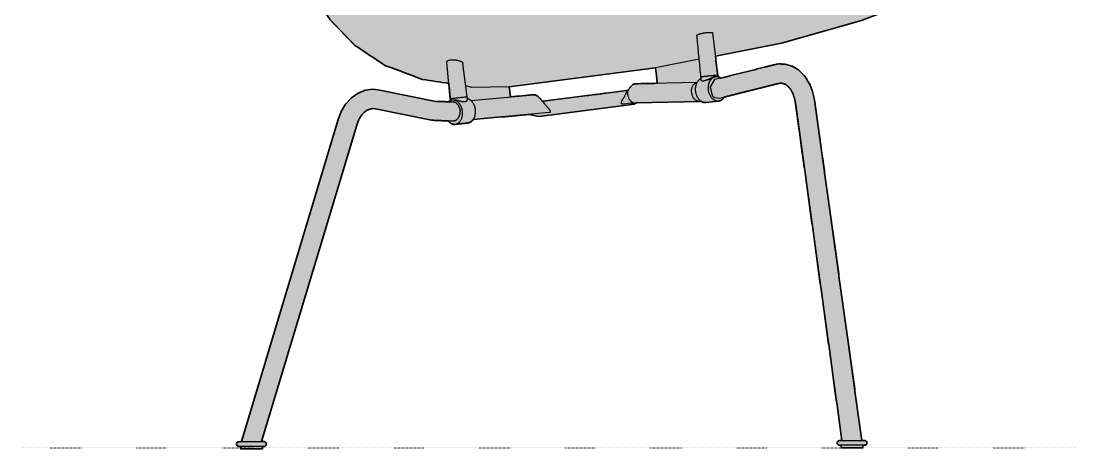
# Model space of a CAD drawing. Header units: millimetres. Extents: x 0 to 2157, y -1316 to 708.
# Drawn here: x 1283 to 2157, y -1 to 353 of the extents above; entities that cross this region are included whole.
import ezdxf

# ---------------------------------------------------------------- set-up
doc = ezdxf.new("R2010")
doc.units = ezdxf.units.MM
doc.linetypes.add('Dots', pattern=[1, 0, -1])
doc.layers.add('Blocks', color=7, linetype='Continuous')
doc.layers.add('Blocks$Fill', color=7, linetype='Continuous', true_color=0xffffff)
for name, color, linetype, lineweight, true_color in [('Blocks$Inner', 7, 'Continuous', 25, 0x007f00), ('Blocks$Outline', 7, 'Continuous', 35, 0xff3f3f), ('Groud', 7, 'Dots', 25, 0x243775)]:
    doc.layers.add(name, color=color, linetype=linetype, lineweight=lineweight, true_color=true_color)

# ---------------------------------------------------------------- blocks, each defined once
blk = doc.blocks.new('Pot Side')
at = {"layer": 'Blocks$Fill', "extrusion": (0, 0, -1)}
h = blk.add_hatch(color=256, dxfattribs=at)
h.paths.add_polyline_path([(96.68, 6.01), (94.24, 5.98), (94.19, 5.98), (94.15, 5.97), (94.1, 5.97), (94.05, 5.96), (94, 5.95), (93.95, 5.94), (93.91, 5.93), (93.86, 5.92), (93.81, 5.9), (93.76, 5.89), (93.72, 5.87), (93.67, 5.85), (93.63, 5.83), (93.58, 5.82), (93.54, 5.79), (93.49, 5.77), (93.45, 5.75), (93.4, 5.72), (93.36, 5.7), (93.32, 5.67), (93.28, 5.65), (93.24, 5.62), (93.2, 5.59), (93.16, 5.56), (93.12, 5.53), (93.08, 5.49), (93.05, 5.46), (93.01, 5.43), (92.98, 5.39), (92.95, 5.36), (92.91, 5.32), (92.88, 5.29), (92.85, 5.25), (92.82, 5.21), (92.79, 5.17), (92.77, 5.13), (92.74, 5.09), (92.71, 5.05), (92.69, 5.01), (92.67, 4.97), (92.64, 4.92), (92.62, 4.88), (92.6, 4.83), (92.58, 4.79), (92.56, 4.74), (92.54, 4.7), (92.53, 4.65), (92.51, 4.6), (92.5, 4.55), (92.49, 4.51), (92.48, 4.46), (92.47, 4.41), (92.46, 4.36), (92.45, 4.31), (92.44, 4.26), (92.44, 4.21), (92.43, 4.17), (92.43, 4.12), (92.43, 4.07), (92.43, 4.02), (92.43, 3.97), (92.43, 3.92), (92.44, 3.87), (92.44, 3.83), (92.45, 3.78), (92.45, 3.73), (92.46, 3.68), (92.47, 3.64), (92.48, 3.59), (92.49, 3.54), (92.51, 3.5), (92.52, 3.45), (92.54, 3.4), (92.55, 3.36), (92.57, 3.31), (92.59, 3.26), (92.61, 3.22), (92.63, 3.17), (92.65, 3.13), (92.68, 3.09), (92.7, 3.04), (92.73, 3), (92.75, 2.96), (92.78, 2.92), (92.81, 2.88), (92.84, 2.84), (92.87, 2.8), (92.9, 2.76), (92.94, 2.73), (92.97, 2.69), (93, 2.65), (93.04, 2.62), (93.07, 2.59), (93.11, 2.56), (93.15, 2.53), (93.18, 2.5), (93.22, 2.47), (93.26, 2.44), (93.3, 2.41), (93.34, 2.39), (93.38, 2.36), (93.43, 2.34), (93.47, 2.31), (93.51, 2.29), (93.56, 2.27), (93.6, 2.25), (93.65, 2.23), (93.69, 2.21), (93.74, 2.19), (93.79, 2.18), (93.83, 2.16), (93.88, 2.15), (93.93, 2.14), (93.98, 2.13), (94.03, 2.12), (94.08, 2.11), (94.12, 2.1), (94.17, 2.1), (94.22, 2.09), (94.27, 2.09), (94.32, 2.09), (94.37, 2.09), (94.42, 2.09), (94.47, 2.09), (94.52, 2.09), (94.56, 2.09), (94.61, 2.1), (94.66, 2.11), (95.75, 2.12), (95.75, 0.02), (113.75, -0.02), (113.75, 2.12), (114.85, 2.11), (114.9, 2.1), (114.94, 2.09), (114.99, 2.09), (115.04, 2.09), (115.09, 2.09), (115.14, 2.09), (115.19, 2.09), (115.23, 2.09), (115.28, 2.09), (115.33, 2.1), (115.38, 2.1), (115.43, 2.11), (115.48, 2.12), (115.53, 2.13), (115.58, 2.14), (115.62, 2.15), (115.67, 2.16), (115.72, 2.18), (115.77, 2.19), (115.81, 2.21), (115.86, 2.23), (115.91, 2.25), (115.95, 2.27), (115.99, 2.29), (116.04, 2.31), (116.08, 2.34), (116.12, 2.36), (116.16, 2.39), (116.21, 2.41), (116.25, 2.44), (116.28, 2.47), (116.32, 2.5), (116.36, 2.53), (116.4, 2.56), (116.43, 2.59), (116.47, 2.62), (116.5, 2.65), (116.54, 2.69), (116.57, 2.73), (116.6, 2.76), (116.63, 2.8), (116.67, 2.84), (116.7, 2.88), (116.72, 2.92), (116.75, 2.96), (116.78, 3), (116.8, 3.04), (116.83, 3.09), (116.85, 3.13), (116.88, 3.17), (116.9, 3.22), (116.92, 3.26), (116.94, 3.31), (116.95, 3.36), (116.97, 3.4), (116.99, 3.45), (117, 3.5), (117.01, 3.54), (117.03, 3.59), (117.04, 3.64), (117.04, 3.68), (117.05, 3.73), (117.06, 3.78), (117.07, 3.83), (117.07, 3.87), (117.07, 3.92), (117.08, 3.97), (117.08, 4.02), (117.08, 4.07), (117.08, 4.12), (117.07, 4.17), (117.07, 4.21), (117.06, 4.26), (117.06, 4.31), (117.05, 4.36), (117.04, 4.41), (117.03, 4.46), (117.02, 4.51), (117.01, 4.55), (116.99, 4.6), (116.98, 4.65), (116.96, 4.7), (116.94, 4.74), (116.93, 4.79), (116.91, 4.83), (116.89, 4.88), (116.86, 4.92), (116.84, 4.97), (116.82, 5.01), (116.79, 5.05), (116.77, 5.09), (116.74, 5.13), (116.71, 5.17), (116.68, 5.21), (116.65, 5.25), (116.62, 5.29), (116.59, 5.32), (116.56, 5.36), (116.53, 5.39), (116.49, 5.43), (116.46, 5.46), (116.42, 5.49), (116.38, 5.53), (116.35, 5.56), (116.31, 5.59), (116.27, 5.62), (116.23, 5.65), (116.19, 5.67), (116.15, 5.7), (116.1, 5.72), (116.06, 5.75), (116.02, 5.77), (115.97, 5.79), (115.93, 5.82), (115.88, 5.83), (115.83, 5.85), (115.79, 5.87), (115.74, 5.89), (115.69, 5.9), (115.65, 5.92), (115.6, 5.93), (115.55, 5.94), (115.5, 5.95), (115.46, 5.96), (115.41, 5.97), (115.36, 5.97), (115.31, 5.98), (115.27, 5.98), (113.21, 5.99), (151.73, 285.81), (152.41, 289.3), (153.61, 292.93), (154.14, 294.1), (155.56, 296.65), (157.15, 298.71), (158.81, 300.25), (160.48, 301.31), (163.32, 302.09), (166.01, 301.7), (210.7, 290.5), (210.82, 290.31), (210.93, 290.13), (211.06, 289.95), (211.18, 289.78), (211.31, 289.61), (211.44, 289.45), (211.57, 289.29), (211.7, 289.14), (211.84, 288.99), (211.98, 288.85), (212.13, 288.71), (212.27, 288.58), (212.42, 288.46), (212.57, 288.34), (212.72, 288.22), (212.87, 288.11), (213.02, 288.01), (213.17, 287.92), (213.33, 287.83), (213.48, 287.74), (213.64, 287.66), (213.8, 287.59), (213.96, 287.52), (214.11, 287.46), (214.27, 287.41), (214.43, 287.36), (214.59, 287.31), (214.74, 287.27), (214.9, 287.24), (215.06, 287.21), (215.21, 287.18), (215.37, 287.16), (225.93, 285.99), (226.05, 285.98), (226.16, 285.97), (226.27, 285.97), (226.39, 285.96), (226.51, 285.96), (226.62, 285.96), (226.74, 285.97), (226.86, 285.97), (226.98, 285.98), (227.1, 285.99), (227.22, 286.01), (227.34, 286.03), (227.46, 286.05), (227.58, 286.07), (227.71, 286.1), (227.83, 286.13), (227.95, 286.16), (228.08, 286.2), (228.2, 286.24), (228.32, 286.28), (228.45, 286.32), (228.57, 286.37), (228.7, 286.42), (228.82, 286.48), (228.94, 286.53), (229.07, 286.59), (229.19, 286.66), (229.32, 286.73), (229.44, 286.8), (229.56, 286.87), (229.68, 286.95), (229.81, 287.02), (230.44, 286.82), (230.53, 286.8), (230.62, 286.78), (230.71, 286.77), (230.81, 286.76), (230.9, 286.75), (230.99, 286.74), (231.08, 286.74), (231.18, 286.74), (283.39, 285.62), (285.38, 284.71), (363.81, 274.51), (369.8, 275.53), (371.64, 276.17), (418.61, 271.88), (418.72, 271.72), (418.83, 271.57), (418.95, 271.42), (419.06, 271.27), (419.18, 271.13), (419.3, 270.99), (419.42, 270.86), (419.55, 270.73), (419.68, 270.61), (419.8, 270.49), (419.93, 270.37), (420.06, 270.27), (420.2, 270.16), (420.33, 270.06), (420.47, 269.97), (420.6, 269.88), (420.74, 269.79), (420.88, 269.71), (421.01, 269.64), (421.15, 269.56), (421.29, 269.5), (421.43, 269.44), (421.57, 269.38), (421.71, 269.33), (421.85, 269.28), (421.99, 269.24), (422.13, 269.2), (422.27, 269.17), (422.41, 269.14), (422.55, 269.11), (422.68, 269.09), (422.82, 269.07), (433.6, 267.88), (433.77, 267.86), (433.86, 267.86), (433.94, 267.85), (434.03, 267.85), (434.12, 267.85), (434.2, 267.85), (434.29, 267.85), (434.38, 267.85), (434.47, 267.86), (434.56, 267.87), (434.65, 267.87), (434.74, 267.88), (434.83, 267.9), (434.92, 267.91), (435.01, 267.92), (435.1, 267.94), (435.19, 267.96), (435.28, 267.98), (435.38, 268), (435.47, 268.03), (435.56, 268.05), (435.65, 268.08), (435.75, 268.11), (435.93, 268.17), (436.12, 268.24), (436.31, 268.32), (436.49, 268.41), (436.68, 268.5), (436.86, 268.6), (437.05, 268.71), (437.23, 268.83), (437.41, 268.95), (437.6, 269.08), (437.77, 269.22), (437.95, 269.36), (438.13, 269.52), (438.3, 269.68), (438.47, 269.84), (438.64, 270.01), (438.8, 270.19), (438.97, 270.38), (439.12, 270.57), (439.28, 270.76), (452.98, 271.34), (499.46, 280.67), (502.35, 280.99), (505.14, 280.32), (507, 279.33), (508.87, 277.85), (510.7, 275.87), (512.37, 273.44), (513.84, 270.56), (515.01, 267.36), (593.85, 5.15), (591.71, 5.16), (591.67, 5.15), (591.62, 5.14), (591.58, 5.14), (591.53, 5.13), (591.49, 5.12), (591.44, 5.11), (591.4, 5.1), (591.35, 5.09), (591.31, 5.07), (591.26, 5.06), (591.22, 5.04), (591.17, 5.03), (591.13, 5.01), (591.08, 4.99), (591.04, 4.97), (590.99, 4.95), (590.95, 4.93), (590.91, 4.9), (590.86, 4.88), (590.82, 4.85), (590.78, 4.82), (590.74, 4.79), (590.7, 4.76), (590.66, 4.73), (590.62, 4.7), (590.58, 4.67), (590.54, 4.63), (590.5, 4.6), (590.47, 4.56), (590.43, 4.52), (590.4, 4.49), (590.36, 4.45), (590.33, 4.41), (590.3, 4.37), (590.27, 4.33), (590.24, 4.28), (590.21, 4.24), (590.18, 4.2), (590.16, 4.15), (590.13, 4.11), (590.11, 4.06), (590.09, 4.02), (590.07, 3.97), (590.05, 3.93), (590.03, 3.88), (590.01, 3.83), (589.99, 3.78), (589.98, 3.74), (589.97, 3.69), (589.95, 3.64), (589.94, 3.6), (589.93, 3.55), (589.92, 3.5), (589.92, 3.45), (589.91, 3.41), (589.9, 3.36), (589.9, 3.31), (589.9, 3.27), (589.9, 3.22), (589.89, 3.17), (589.89, 3.13), (589.9, 3.08), (589.9, 3.04), (589.9, 3), (589.91, 2.95), (589.91, 2.91), (589.92, 2.86), (589.92, 2.82), (589.93, 2.77), (589.94, 2.73), (589.95, 2.68), (589.96, 2.64), (589.98, 2.59), (589.99, 2.55), (590.01, 2.5), (590.02, 2.46), (590.04, 2.41), (590.06, 2.37), (590.08, 2.32), (590.1, 2.28), (590.12, 2.23), (590.15, 2.19), (590.17, 2.15), (590.2, 2.1), (590.22, 2.06), (590.25, 2.02), (590.28, 1.98), (590.31, 1.94), (590.34, 1.9), (590.38, 1.86), (590.41, 1.82), (590.44, 1.78), (590.48, 1.74), (590.52, 1.71), (590.55, 1.67), (590.59, 1.64), (590.63, 1.61), (590.67, 1.57), (590.71, 1.54), (590.76, 1.51), (590.8, 1.48), (590.84, 1.46), (590.88, 1.43), (590.93, 1.4), (590.97, 1.38), (591.02, 1.36), (591.06, 1.34), (591.11, 1.32), (591.16, 1.3), (591.2, 1.28), (591.25, 1.26), (591.3, 1.25), (591.34, 1.23), (591.39, 1.22), (591.44, 1.21), (591.49, 1.2), (591.53, 1.19), (591.58, 1.18), (591.63, 1.17), (591.67, 1.17), (591.72, 1.16), (591.77, 1.16), (591.81, 1.16), (591.86, 1.15), (591.9, 1.15), (591.95, 1.16), (591.99, 1.16), (592.04, 1.16), (593.15, 1.16), (593.14, -0.85), (611.14, -0.88), (611.15, 1.16), (612.3, 1.2), (612.35, 1.2), (612.4, 1.19), (612.45, 1.19), (612.5, 1.18), (612.54, 1.18), (612.59, 1.18), (612.64, 1.18), (612.69, 1.18), (612.74, 1.19), (612.79, 1.19), (612.84, 1.2), (612.89, 1.2), (612.94, 1.21), (612.98, 1.22), (613.03, 1.23), (613.08, 1.24), (613.13, 1.26), (613.18, 1.27), (613.22, 1.29), (613.27, 1.3), (613.32, 1.32), (613.36, 1.34), (613.41, 1.36), (613.45, 1.38), (613.5, 1.4), (613.54, 1.43), (613.58, 1.45), (613.62, 1.48), (613.66, 1.5), (613.7, 1.53), (613.74, 1.56), (613.78, 1.59), (613.82, 1.62), (613.85, 1.65), (613.89, 1.68), (613.93, 1.71), (613.96, 1.74), (614, 1.78), (614.03, 1.81), (614.06, 1.85), (614.09, 1.89), (614.12, 1.93), (614.15, 1.97), (614.18, 2.01), (614.21, 2.05), (614.24, 2.09), (614.26, 2.13), (614.29, 2.17), (614.31, 2.22), (614.34, 2.26), (614.36, 2.31), (614.38, 2.35), (614.4, 2.4), (614.42, 2.44), (614.43, 2.49), (614.45, 2.54), (614.46, 2.58), (614.48, 2.63), (614.49, 2.68), (614.5, 2.72), (614.51, 2.77), (614.52, 2.82), (614.52, 2.87), (614.53, 2.91), (614.53, 2.96), (614.54, 3.01), (614.54, 3.06), (614.54, 3.11), (614.54, 3.16), (614.54, 3.2), (614.54, 3.25), (614.53, 3.3), (614.53, 3.35), (614.52, 3.4), (614.51, 3.45), (614.51, 3.5), (614.5, 3.55), (614.48, 3.59), (614.47, 3.64), (614.46, 3.69), (614.44, 3.74), (614.43, 3.78), (614.41, 3.83), (614.39, 3.88), (614.37, 3.92), (614.35, 3.97), (614.33, 4.01), (614.31, 4.05), (614.28, 4.1), (614.26, 4.14), (614.23, 4.18), (614.21, 4.22), (614.18, 4.26), (614.15, 4.3), (614.12, 4.34), (614.09, 4.38), (614.06, 4.41), (614.03, 4.45), (614, 4.48), (613.96, 4.52), (613.93, 4.55), (613.89, 4.58), (613.85, 4.62), (613.82, 4.65), (613.78, 4.68), (613.74, 4.71), (613.7, 4.74), (613.66, 4.76), (613.62, 4.79), (613.57, 4.82), (613.53, 4.84), (613.49, 4.86), (613.44, 4.89), (613.4, 4.91), (613.35, 4.93), (613.31, 4.95), (613.26, 4.96), (613.21, 4.98), (613.17, 4.99), (613.12, 5.01), (613.07, 5.02), (613.02, 5.03), (612.98, 5.04), (612.93, 5.05), (612.88, 5.06), (612.83, 5.07), (612.78, 5.07), (612.74, 5.08), (610.57, 5.11), (530.32, 272), (527.8, 278.48), (524.2, 284.53), (519.35, 289.95), (513.85, 293.86), (507.92, 296.22), (501.74, 297.01), (495.99, 296.23), (449.51, 286.91), (439.08, 286.65), (438.98, 286.74), (438.88, 286.84), (438.78, 286.93), (438.68, 287.01), (438.57, 287.1), (438.47, 287.18), (438.36, 287.26), (438.26, 287.33), (438.15, 287.41), (438.04, 287.48), (437.93, 287.54), (437.83, 287.61), (437.72, 287.67), (437.61, 287.72), (437.5, 287.78), (437.39, 287.83), (437.52, 289.05), (437.53, 289.05), (437.53, 289.05), (438.78, 301.86), (460.58, 305.1), (491.62, 316.8), (516.48, 333.27), (537, 354.51), (554.2, 381.11), (569.6, 415.59), (585, 463.5), (601.48, 532), (634.41, 688.28), (634.41, 688.28), (634.41, 688.28), (634.21, 690.31), (633.48, 692.34), (632.73, 693.56), (631.5, 694.96), (629.92, 696.09), (627.97, 696.93), (625.73, 697.41), (623.4, 697.48), (623.4, 697.48), (623.4, 697.48), (623.4, 697.48), (621.9, 699.79), (620.06, 701.9), (617.92, 703.76), (615.52, 705.31), (612.95, 706.49), (610.26, 707.29), (605.47, 707.76), (603.13, 707.58), (602.01, 707.39), (601.43, 707.26), (600.99, 707.15), (550.13, 691.38), (486.36, 676.28), (414.52, 660.35), (337.79, 639.37), (306.3, 628.81), (296.79, 625.46), (264.06, 612.4), (211, 583.85), (174.69, 556.74), (149.13, 531.33), (125.26, 500.32), (122.27, 495.96), (102.27, 467.5), (90.26, 452.99), (79.42, 441.97), (69.61, 434.67), (43.61, 422.37), (43.61, 422.37), (43.61, 422.37), (43.47, 422.31), (43.35, 422.24), (43.25, 422.18), (43.21, 422.16), (43.17, 422.14), (43.15, 422.12), (43.14, 422.12), (43.14, 422.11), (43.13, 422.11), (42.77, 422.05), (42.41, 421.98), (42.05, 421.9), (41.69, 421.8), (41.33, 421.7), (40.97, 421.59), (40.61, 421.47), (40.26, 421.34), (39.9, 421.2), (39.56, 421.05), (39.21, 420.89), (38.87, 420.72), (38.53, 420.55), (38.2, 420.36), (37.87, 420.16), (37.55, 419.96), (37.23, 419.74), (36.92, 419.52), (36.61, 419.29), (36.31, 419.05), (36.02, 418.81), (35.73, 418.56), (35.46, 418.3), (35.19, 418.03), (34.92, 417.76), (34.67, 417.48), (34.42, 417.2), (34.19, 416.91), (33.96, 416.62), (33.74, 416.32), (33.53, 416.02), (33.32, 415.71), (33.13, 415.4), (32.94, 415.08), (32.76, 414.76), (32.59, 414.43), (32.42, 414.09), (32.27, 413.75), (32.12, 413.4), (31.98, 413.05), (31.85, 412.7), (31.73, 412.34), (31.62, 411.97), (31.52, 411.61), (31.42, 411.24), (31.34, 410.86), (31.27, 410.49), (31.2, 410.11), (31.15, 409.73), (31.11, 409.35), (31.08, 408.97), (31.05, 408.59), (31.04, 408.21), (31.04, 407.83), (31.05, 407.45), (31.07, 407.07), (31.1, 406.69), (31.13, 406.32), (31.18, 405.94), (31.24, 405.57), (31.3, 405.21), (31.38, 404.84), (31.46, 404.49), (31.56, 404.13), (29.14, 400.79), (27.3, 396.88), (26.61, 394.35), (26.32, 391.9), (26.43, 389.41), (26.96, 386.92), (27.87, 384.55), (29.12, 382.38), (30.74, 380.4), (32.56, 378.82), (32.6, 378.8), (32.65, 378.79), (32.69, 378.77), (32.74, 378.75), (97.01, 353.94), (163.14, 335.16), (217.99, 324.5), (216.02, 308.7), (215.88, 307.42), (215.73, 307.38), (215.59, 307.34), (215.44, 307.29), (215.28, 307.24), (215.13, 307.18), (214.98, 307.12), (214.83, 307.05), (214.68, 306.98), (214.53, 306.9), (214.38, 306.82), (214.23, 306.74), (214.08, 306.64), (213.93, 306.55), (213.78, 306.45), (213.63, 306.34), (213.49, 306.23), (166.04, 317.97), (160.36, 317.85), (154.37, 316.11), (148.75, 312.7), (143.75, 307.62), (139.69, 300.98), (137.28, 294.61), (135.88, 288.02)], flags=0)
h.paths.add_polyline_path([(361.26, 286.94), (360.61, 287.03), (343.57, 289.24), (326.14, 291.51), (313.14, 293.2), (291.68, 295.99), (290.23, 296.18), (290.23, 296.18), (290.02, 296.46), (289.81, 296.76), (289.01, 297.97), (288.61, 298.55), (288.4, 298.83), (288.19, 299.1), (287.98, 299.36), (287.76, 299.61), (287.65, 299.73), (287.54, 299.85), (287.43, 299.96), (287.32, 300.07), (287.21, 300.18), (287.09, 300.28), (286.98, 300.38), (286.86, 300.47), (286.74, 300.56), (286.63, 300.65), (286.51, 300.73), (286.39, 300.81), (286.27, 300.88), (286.15, 300.95), (286.03, 301.02), (285.9, 301.08), (285.78, 301.14), (285.65, 301.19), (285.52, 301.24), (285.39, 301.29), (285.26, 301.33), (285.12, 301.37), (284.99, 301.41), (284.86, 301.44), (284.76, 301.46), (284.67, 301.48), (284.57, 301.49), (284.48, 301.51), (284.38, 301.52), (284.29, 301.53), (284.2, 301.53), (284.1, 301.54), (266.09, 301.92), (267.61, 314.86), (388.7, 299.11), (387.56, 290.74), (368.55, 292.46), (368.45, 292.47), (368.36, 292.47), (368.26, 292.47), (368.17, 292.46), (368.07, 292.46), (367.97, 292.45), (367.88, 292.44), (367.78, 292.43), (367.65, 292.41), (367.51, 292.38), (367.38, 292.35), (367.24, 292.32), (367.1, 292.29), (366.97, 292.25), (366.83, 292.2), (366.7, 292.15), (366.56, 292.1), (366.42, 292.05), (366.29, 291.99), (366.16, 291.92), (366.02, 291.86), (365.89, 291.79), (365.76, 291.71), (365.63, 291.64), (365.5, 291.56), (365.37, 291.47), (365.25, 291.39), (365.13, 291.29), (365, 291.2), (364.88, 291.1), (364.76, 291), (364.64, 290.89), (364.53, 290.79), (364.41, 290.67), (364.18, 290.44), (363.94, 290.19), (363.71, 289.93), (363.71, 289.93), (363.71, 289.93), (363.71, 289.93), (363.71, 289.93), (363.71, 289.93), (363.71, 289.93), (363.71, 289.93), (363.72, 289.93), (363.72, 289.93), (363.72, 289.93), (363.72, 289.93), (363.72, 289.93), (363.72, 289.93), (363.72, 289.92), (363.72, 289.92), (363.72, 289.92), (363.72, 289.92), (363.72, 289.92), (363.72, 289.92), (363.72, 289.92), (363.72, 289.92), (363.72, 289.92), (363.72, 289.92), (363.72, 289.92), (363.72, 289.92), (363.72, 289.92), (363.72, 289.92), (363.72, 289.92), (363.72, 289.92), (363.72, 289.92), (363.72, 289.92), (363.72, 289.92), (363.72, 289.92), (363.72, 289.92), (363.72, 289.92), (363.72, 289.92), (363.72, 289.92), (363.72, 289.92), (363.72, 289.92), (363.72, 289.91), (363.72, 289.91), (363.72, 289.91), (363.72, 289.91), (363.72, 289.91), (363.72, 289.91), (363.72, 289.91), (363.72, 289.91), (363.72, 289.91), (363.72, 289.91), (363.72, 289.91), (363.72, 289.9), (363.72, 289.9), (363.72, 289.9), (363.72, 289.9), (363.72, 289.9), (363.72, 289.9), (363.72, 289.9), (363.72, 289.9), (363.72, 289.89), (363.72, 289.89), (363.72, 289.89), (363.72, 289.89), (363.72, 289.88), (363.72, 289.88), (363.71, 289.88), (363.71, 289.87), (363.71, 289.87), (363.71, 289.87), (363.7, 289.86), (363.7, 289.85), (363.7, 289.85), (363.69, 289.84), (363.68, 289.82), (363.67, 289.81), (363.66, 289.79), (363.64, 289.77), (363.6, 289.73), (363.52, 289.63), (362.74, 288.8), (362.53, 288.56), (362.3, 288.3), (362.05, 288), (361.8, 287.68), (361.54, 287.32), (361.26, 286.94)], flags=0)
at = {"layer": 'Blocks$Inner'}
for p, q in [((-437.53, 289.05), (-440.49, 319.4)), ((-423.62, 290.59), (-427.07, 318.42)), ((-267.61, 314.86), (-388.7, 299.11)), ((-233.08, 302.63), (-284.1, 301.54)), ((-437.39, 287.83), (-437.52, 289.05)), ((-423.33, 288.12), (-423.62, 290.59)), ((-420.5, 287.76), (-368.55, 292.46)), ((-231.18, 286.74), (-284.34, 285.6)), ((-229.81, 287.02), (-230.44, 286.82)), ((-215.37, 287.16), (-225.93, 285.99)), ((-355.67, 277.62), (-418.61, 271.88)), ((-422.82, 269.07), (-433.6, 267.88)), ((-94.24, 5.98), (-96.68, 6.01)), ((-95.75, 2.12), (-94.66, 2.11))]:
    blk.add_line(p, q, dxfattribs=at)
for points in [[(-438.73, 301.85), (-460.58, 305.1), (-491.62, 316.8), (-516.48, 333.27), (-537, 354.51), (-554.2, 381.11), (-569.6, 415.59), (-585, 463.5), (-601.48, 532), (-625.25, 647.66), (-634.41, 688.28)], [(-32.56, 378.82), (-97.01, 353.94), (-163.14, 335.16), (-217.99, 324.5)], [(-231.38, 321.9), (-267.61, 314.86), (-266.77, 308), (-266.09, 301.92)], [(-115.27, 5.98), (-113.21, 5.99), (-96.68, 6.01), (-135.88, 288.02), (-137.28, 294.61), (-139.69, 300.98), (-143.75, 307.62), (-148.75, 312.7), (-154.37, 316.11), (-160.36, 317.85), (-166.04, 317.97), (-171.45, 316.75), (-217.15, 305.31), (-218.79, 305.15), (-222.34, 298.99), (-220.53, 291.82), (-220.05, 291.19), (-218.64, 290.08), (-214.4, 289.58), (-166.01, 301.7), (-163.32, 302.09), (-160.48, 301.31), (-158.81, 300.25), (-157.15, 298.71), (-155.56, 296.65), (-154.14, 294.1), (-153.61, 292.93), (-152.41, 289.3), (-151.73, 285.81), (-113.21, 5.99)], [(-387.55, 290.72), (-387.61, 291.12), (-388.7, 299.11), (-419.83, 298.48), (-424.79, 299.77)], [(-449.49, 286.91), (-495.99, 296.23), (-501.74, 297.01), (-507.92, 296.22), (-513.85, 293.86), (-519.35, 289.95), (-524.2, 284.53), (-527.8, 278.48), (-530.32, 272), (-610.57, 5.11)], [(-593.85, 5.15), (-515.01, 267.36), (-513.84, 270.56), (-512.37, 273.44), (-510.7, 275.87), (-508.87, 277.85), (-507, 279.33), (-505.14, 280.32), (-502.35, 280.99), (-499.46, 280.67)], [(-452.98, 271.34), (-499.46, 280.67)], [(-371.64, 276.17), (-369.8, 275.53), (-363.81, 274.51), (-285.38, 284.71), (-283.39, 285.62)], [(-284.39, 285.6), (-288.14, 285.4), (-294.2, 284.75)], [(-612.74, 5.08), (-610.3, 5.12), (-591.71, 5.16)], [(-592.04, 1.16), (-610.04, 1.13), (-612.3, 1.2)], [(-593.15, 1.16), (-593.14, -0.85), (-611.14, -0.88), (-611.15, 1.16)], [(-113.75, 2.12), (-113.75, -0.02), (-95.75, 0.02), (-95.75, 2.16), (-113.75, 2.12), (-114.85, 2.11)]]:
    blk.add_lwpolyline(points, dxfattribs=at)
at = {"layer": 'Blocks$Inner', "extrusion": (0, 0, -1)}
for centre, radius, start, end in [((612.59, 3.13), 1.95, 261.56127, 85.68432), ((591.9, 3.16), 2, 95.37611, 273.98039), ((115.13, 4.04), 1.95, 261.77662, 85.89968)]:
    blk.add_arc(centre, radius, start, end, dxfattribs=at)
at = {"layer": 'Blocks$Inner'}
blk.add_arc((-94.38, 4.04), 1.95, 261.77662, 85.89968, dxfattribs=at)
for points, weights in [([(-233.32, 341.9), (-227.14, 344.6), (-220.41, 344.04)], [1, 0.969472931208, 1]), ([(-233.57, 301.54), (-232.32, 304.77), (-229.8, 305.92)], [0.858702497359, 0.834609946752, 0.923245879188]), ([(-423.47, 289.36), (-419.28, 288.46), (-417.5, 282.81)], [0.923946391801, 0.790090574106, 0.910768298431]), ([(-434.54, 286.53), (-433.95, 286.41), (-433.38, 286.23)], [1, 0.998415407278, 1]), ([(-432.99, 271.15), (-434.24, 270.53), (-435.64, 270.61)], [1, 0.966487401236, 1])]:
    blk.add_rational_spline(points, weights, degree=2, dxfattribs=at)
for points, degree in [([(-229.94, 307.16), (-233.32, 341.9)], 1), ([(-220.41, 344.04), (-216.02, 308.7)], 1), ([(-229.65, 304.58), (-229.94, 307.16)], 1), ([(-216.03, 308.7), (-216.04, 308.7), (-216.11, 308.69), (-216.23, 308.68)], 3), ([(-216.02, 308.7), (-215.88, 307.42)], 1), ([(-284.1, 301.54), (-284.35, 301.53), (-284.6, 301.5), (-284.86, 301.44)], 3), ([(-233.4, 302.54), (-233.3, 302.56), (-233.19, 302.58), (-233.09, 302.6)], 3), ([(-427.08, 290.21), (-427.52, 290.16), (-428.49, 290.05), (-430.03, 289.88), (-431.08, 289.77), (-431.59, 289.71)], 3), ([(-363.71, 289.93), (-363.74, 289.91), (-363.67, 289.78), (-363.17, 289.27), (-362.33, 288.37), (-361.63, 287.47), (-361.26, 286.94)], 3), ([(-343.57, 289.24), (-349.46, 288.48), (-355.31, 287.71), (-360.61, 287.03)], 3), ([(-326.14, 291.51), (-331.73, 290.78), (-337.67, 290.01), (-343.57, 289.24)], 3), ([(-291.68, 295.99), (-294.33, 295.65), (-299.89, 294.92), (-305.77, 294.16), (-308.72, 293.78)], 3), ([(-294.1, 289.65), (-293.63, 290.34), (-293.17, 291.17), (-292.44, 292.52)], 3), ([(-292.44, 292.52), (-292.38, 292.63), (-292.32, 292.74), (-292.13, 293.09)], 3), ([(-292.13, 293.09), (-291.83, 293.65), (-291.5, 294.23), (-291.04, 294.97)], 3), ([(-290.23, 296.18), (-290.72, 296.12), (-291.2, 296.05), (-291.68, 295.99)], 3), ([(-291.04, 294.97), (-290.97, 295.08), (-290.91, 295.19), (-290.84, 295.29)], 3), ([(-290.84, 295.29), (-290.45, 295.86), (-290.33, 296.04), (-290.23, 296.18)], 3), ([(-449.51, 286.91), (-434.54, 286.53)], 1), ([(-360.61, 287.03), (-360.82, 287), (-361.04, 286.97), (-361.26, 286.94)], 3), ([(-361.26, 286.94), (-361.03, 286.69), (-360.81, 286.44), (-360.59, 286.19)], 3), ([(-435.64, 270.61), (-452.98, 271.34)], 1)]:
    blk.add_open_spline(points, degree=degree, dxfattribs=at)
for points, knots in [([(-440.49, 319.56), (-440.49, 319.65), (-440.44, 319.84), (-440.24, 320.19), (-439.95, 320.44), (-439.71, 320.59)], [0.7142857, 0.7142857, 0.7142857, 0.7142857, 0.7857143, 0.8571429, 1, 1, 1, 1]), ([(-439.71, 320.59), (-439.48, 320.73), (-438.92, 320.98), (-437.79, 321.27), (-436.45, 321.43), (-435.1, 321.45), (-434.04, 321.39), (-433.29, 321.32), (-432.73, 321.24), (-432.19, 321.15), (-431.49, 321.02), (-430.99, 320.89), (-430.67, 320.8)], [1, 1, 1, 1, 1.142857, 1.285714, 1.428571, 1.571429, 1.678571, 1.732143, 1.785714, 1.839286, 1.892857, 2, 2, 2, 2]), ([(-430.67, 320.8), (-430.23, 320.67), (-429.6, 320.47), (-428.87, 320.15), (-428.4, 319.9), (-427.98, 319.64), (-427.64, 319.37), (-427.37, 319.09), (-427.19, 318.81), (-427.08, 318.53), (-427.06, 318.34), (-427.07, 318.25)], [2, 2, 2, 2, 2.1428571, 2.2142857, 2.2857143, 2.3571429, 2.4285714, 2.5, 2.5714286, 2.6428571, 2.7142857, 2.7142857, 2.7142857, 2.7142857]), ([(-227.77, 307.4), (-228.08, 307.36), (-228.65, 307.3), (-229.49, 307.21), (-229.91, 307.16), (-229.94, 307.16), (-229.94, 307.16)], [2.3208161, 2.3208161, 2.3208161, 2.3208161, 2.4118116, 2.5546688, 2.7689545, 2.8403831, 2.8403831, 2.8403831, 2.8403831]), ([(-219.35, 307.19), (-224.11, 304.94), (-224.21, 304.9), (-224.38, 304.84), (-224.54, 304.78), (-224.75, 304.71), (-225.12, 304.58), (-225.64, 304.4), (-226.24, 304.2), (-227, 303.97), (-227.67, 303.8), (-228.25, 303.73), (-228.5, 303.74), (-228.62, 303.75)], [-0.75, -0.75, -0.75, -0.75, -0.7421875, -0.734375, -0.7265625, -0.71875, -0.703125, -0.671875, -0.640625, -0.609375, -0.546875, -0.515625, -0.484375, -0.484375, -0.484375, -0.484375]), ([(-224.66, 307.74), (-225.16, 307.69), (-226.14, 307.58), (-227.15, 307.47), (-227.65, 307.41), (-227.77, 307.4)], [1.992948, 1.992948, 1.992948, 1.992948, 2.1358051, 2.2786623, 2.3208161, 2.3208161, 2.3208161, 2.3208161]), ([(-221.05, 308.14), (-221.52, 308.09), (-222.7, 307.96), (-223.92, 307.82), (-224.66, 307.74)], [1.6653551, 1.6653551, 1.6653551, 1.6653551, 1.7786623, 1.992948, 1.992948, 1.992948, 1.992948]), ([(-216.23, 308.68), (-216.35, 308.66), (-216.72, 308.62), (-217.58, 308.53), (-218.72, 308.4), (-219.91, 308.27), (-220.72, 308.18), (-221.05, 308.14)], [1, 1, 1, 1, 1.1428571, 1.2857143, 1.4285714, 1.5714286, 1.6653551, 1.6653551, 1.6653551, 1.6653551]), ([(-217.82, 307.51), (-218, 307.5), (-218.33, 307.46), (-218.77, 307.36), (-219.1, 307.27), (-219.27, 307.22), (-219.35, 307.19)], [-0.8509577, -0.8509577, -0.8509577, -0.8509577, -0.8125, -0.78125, -0.765625, -0.75, -0.75, -0.75, -0.75]), ([(-284.86, 301.44), (-285.22, 301.36), (-285.92, 301.12), (-286.87, 300.52), (-287.77, 299.65), (-288.62, 298.57), (-289.4, 297.37), (-289.95, 296.55), (-290.23, 296.18)], [0.108684, 0.108684, 0.108684, 0.108684, 0.27535, 0.442017, 0.608684, 0.77535, 0.942017, 1.108684, 1.108684, 1.108684, 1.108684]), ([(-230.44, 286.82), (-231.09, 286.68), (-232.45, 286.76), (-234.41, 287.79), (-236.11, 289.61), (-237.05, 291.7), (-237.5, 293.5), (-237.73, 295.35), (-237.61, 297.66), (-236.72, 300.04), (-235.28, 301.8), (-234.05, 302.42), (-233.4, 302.54)], [0, 0, 0, 0, 0.111111, 0.222222, 0.333333, 0.444444, 0.5, 0.555556, 0.666667, 0.777778, 0.888889, 1, 1, 1, 1]), ([(-228.62, 303.75), (-228.73, 303.77), (-228.95, 303.81), (-229.3, 303.96), (-229.55, 304.2), (-229.63, 304.47), (-229.65, 304.58)], [-0.484375, -0.484375, -0.484375, -0.484375, -0.453125, -0.421875, -0.359375, -0.3229554, -0.3229554, -0.3229554, -0.3229554]), ([(-436.59, 289.16), (-436.85, 289.13), (-437.27, 289.08), (-437.5, 289.06), (-437.53, 289.05), (-437.53, 289.05)], [4.9409529, 4.9409529, 4.9409529, 4.9409529, 5.08381, 5.2266672, 5.2677005, 5.2677005, 5.2677005, 5.2677005]), ([(-431.59, 289.71), (-432.11, 289.65), (-433.37, 289.51), (-435.19, 289.31), (-436.21, 289.2), (-436.59, 289.16)], [4.3695243, 4.3695243, 4.3695243, 4.3695243, 4.5123815, 4.7266672, 4.9409529, 4.9409529, 4.9409529, 4.9409529]), ([(-425.14, 290.42), (-425.19, 290.42), (-425.74, 290.36), (-426.42, 290.28), (-427.08, 290.21)], [3.7043137, 3.7043137, 3.7043137, 3.7043137, 3.7266672, 3.9409529, 3.9409529, 3.9409529, 3.9409529]), ([(-423.62, 290.59), (-423.63, 290.59), (-423.69, 290.58), (-424.04, 290.55), (-424.53, 290.49), (-425.14, 290.42)], [3.3339874, 3.3339874, 3.3339874, 3.3339874, 3.4185994, 3.5614566, 3.7043137, 3.7043137, 3.7043137, 3.7043137]), ([(-368.55, 292.46), (-368.29, 292.47), (-367.68, 292.45), (-366.7, 292.19), (-365.61, 291.67), (-364.64, 290.94), (-364.02, 290.29), (-363.71, 289.93)], [52.1626009, 52.1626009, 52.1626009, 52.1626009, 52.2217634, 52.3050967, 52.38843, 52.4717634, 52.5545225, 52.5545225, 52.5545225, 52.5545225]), ([(-308.72, 293.78), (-310.19, 293.58), (-316.1, 292.81), (-321.95, 292.05), (-326.14, 291.51)], [1.3268156, 1.3268156, 1.3268156, 1.3268156, 1.3768112, 1.5268112, 1.5268112, 1.5268112, 1.5268112]), ([(-294.2, 284.75), (-294.35, 284.72), (-294.74, 284.65), (-295.18, 284.65), (-295.45, 284.78), (-295.59, 284.94), (-295.67, 285.09), (-295.73, 285.24), (-295.76, 285.36), (-295.79, 285.45), (-295.81, 285.55), (-295.83, 285.68), (-295.82, 285.86), (-295.79, 286.08), (-295.71, 286.38), (-295.59, 286.71), (-295.45, 287.05), (-295.35, 287.31), (-295.24, 287.59), (-295.07, 287.97), (-294.74, 288.64), (-294.38, 289.24), (-294.1, 289.65)], [9.8498203, 9.8498203, 9.8498203, 9.8498203, 9.8723022, 9.9139689, 9.9556355, 9.9764689, 9.9973022, 10.0181355, 10.0285522, 10.0389689, 10.0493855, 10.0598022, 10.0806355, 10.1014689, 10.1223022, 10.1639689, 10.1848022, 10.2056355, 10.2264689, 10.2473022, 10.2889689, 10.3723022, 10.3723022, 10.3723022, 10.3723022]), ([(-290.84, 295.29), (-290.9, 294.46), (-290.82, 292.72), (-290.26, 290.63), (-289.56, 289.11), (-288.68, 287.77), (-286.98, 286.13), (-285.29, 285.56), (-284.28, 285.6)], [11.2422305, 11.2422305, 11.2422305, 11.2422305, 11.4088972, 11.5755638, 11.6588972, 11.7422305, 11.9088972, 12.1835376, 12.1835376, 12.1835376, 12.1835376]), ([(-435.64, 288.27), (-435.47, 288.3), (-434.97, 288.35), (-434.26, 288.32), (-433.61, 288.24), (-433.23, 288.18), (-433.04, 288.14), (-432.94, 288.13)], [0.0912657, 0.0912657, 0.0912657, 0.0912657, 0.125, 0.1875, 0.21875, 0.234375, 0.25, 0.25, 0.25, 0.25]), ([(-432.94, 288.13), (-432.54, 288.05), (-431.68, 287.87), (-430.24, 287.49), (-429.08, 287.18), (-428.21, 286.97), (-427.82, 286.9), (-427.63, 286.87)], [0.25, 0.25, 0.25, 0.25, 0.3125, 0.375, 0.4375, 0.46875, 0.5, 0.5, 0.5, 0.5]), ([(-427.63, 286.87), (-427.52, 286.81), (-427.42, 286.81), (-427.21, 286.8), (-426.84, 286.79), (-426.33, 286.79), (-425.77, 286.83), (-425.07, 286.91), (-424.34, 287.07), (-423.92, 287.25), (-423.81, 287.4)], [0.5, 0.5, 0.5, 0.5, 0.5078125, 0.515625, 0.53125, 0.5625, 0.59375, 0.625, 0.6875, 0.75, 0.75, 0.75, 0.75]), ([(-423.81, 287.4), (-423.76, 287.44), (-423.69, 287.5), (-423.55, 287.64), (-423.43, 287.82), (-423.37, 287.98), (-423.33, 288.12)], [0.75, 0.75, 0.75, 0.75, 0.765625, 0.78125, 0.8125, 0.84119472, 0.84119472, 0.84119472, 0.84119472]), ([(-360.59, 286.19), (-358.79, 284.08), (-358.31, 283.51), (-357.7, 282.8), (-357.34, 282.38), (-357.07, 282.06), (-356.8, 281.75), (-356.46, 281.39), (-356.14, 281.04), (-355.94, 280.79), (-355.83, 280.65), (-355.76, 280.55), (-355.68, 280.44), (-355.58, 280.3), (-355.42, 280.06), (-355.2, 279.73), (-355.02, 279.41), (-354.94, 279.19), (-354.9, 279.06), (-354.88, 278.97), (-354.86, 278.87), (-354.83, 278.75), (-354.8, 278.6), (-354.78, 278.44), (-354.78, 278.23), (-354.86, 277.99), (-355.07, 277.82), (-355.3, 277.73), (-355.45, 277.67), (-355.58, 277.64), (-355.67, 277.62)], [53.5916871, 53.5916871, 53.5916871, 53.5916871, 53.6541871, 53.6854371, 53.7166871, 53.7323121, 53.7479371, 53.7791871, 53.8104371, 53.8260621, 53.8338746, 53.8416871, 53.8494996, 53.8573121, 53.8729371, 53.9041871, 53.9354371, 53.9510621, 53.9588746, 53.9666871, 53.9744996, 53.9823121, 53.9979371, 54.0135621, 54.0291871, 54.0604371, 54.0916871, 54.0994996, 54.1073121, 54.1200174, 54.1200174, 54.1200174, 54.1200174])]:
    blk.add_open_spline(points, degree=3, knots=knots, dxfattribs=at)
for points, weights, knots in [([(-223, 302.71), (-221.3, 307.13), (-217.62, 307.54), (-215.49, 307.78), (-213.49, 306.23)], [0.858702497359, 0.82609306963, 1, 0.891016480525, 0.863136972712], [5.350517, 5.350517, 5.350517, 6.283185, 6.283185, 6.867668, 6.867668, 6.867668]), ([(-225.53, 286.05), (-225.73, 286.02), (-225.93, 285.99), (-233.17, 285.19), (-234.3, 295.38), (-234.66, 298.7), (-233.57, 301.54)], [0.977720257016, 0.988400773172, 1, 0.707106781187, 1, 0.881013711556, 0.858702497359], [3.079386, 3.079386, 3.079386, 3.141593, 3.141593, 4.712389, 4.712389, 5.350517, 5.350517, 5.350517]), ([(-210.7, 290.5), (-212.49, 287.48), (-215.37, 287.16), (-222.6, 286.36), (-223.73, 296.55), (-224.1, 299.87), (-223, 302.71)], [0.853714635192, 0.858412786101, 1, 0.707106781187, 1, 0.881013711556, 0.858702497359], [2.382256, 2.382256, 2.382256, 3.141593, 3.141593, 4.712389, 4.712389, 5.350517, 5.350517, 5.350517]), ([(-428.28, 281.62), (-427.86, 280.27), (-427.7, 278.85), (-426.57, 268.66), (-433.6, 267.88), (-436.79, 267.53), (-439.28, 270.76)], [0.910768298431, 0.945089882007, 1, 0.707106781187, 1, 0.841936302089, 0.854474932894], [7.559497, 7.559497, 7.559497, 7.853982, 7.853982, 9.424778, 9.424778, 10.272479, 10.272479, 10.272479]), ([(-439.08, 286.65), (-437.65, 288.06), (-435.86, 288.25), (-430.56, 288.84), (-428.28, 281.62)], [0.871460120278, 0.904762567973, 1, 0.762016899179, 0.910768298431], [5.772424, 5.772424, 5.772424, 6.283185, 6.283185, 7.559497, 7.559497, 7.559497]), ([(-433.38, 286.23), (-429.61, 283.46), (-429.49, 278.79), (-429.37, 274.11), (-432.99, 271.15)], [1, 0.8977174424, 1, 0.8977174424, 1], [16.176927, 16.176927, 16.176927, 24.873602, 24.873602, 33.570277, 33.570277, 33.570277]), ([(-417.5, 282.81), (-417.07, 281.47), (-416.91, 280.04), (-415.79, 269.85), (-422.82, 269.07)], [0.910768298431, 0.945089882007, 1, 0.707106781187, 1], [1.276311, 1.276311, 1.276311, 1.570796, 1.570796, 3.141593, 3.141593, 3.141593])]:
    blk.add_rational_spline(points, weights, degree=2, knots=knots, dxfattribs=at)
at = {"layer": 'Blocks$Outline'}
for points in [[(-32.74, 378.75), (-97.01, 353.94), (-163.14, 335.16), (-217.99, 324.5)], [(-267.61, 314.86), (-388.7, 299.11)], [(-266.09, 301.92), (-266.77, 308), (-267.61, 314.86)], [(-388.7, 299.11), (-387.61, 291.12), (-387.56, 290.74)], [(-610.57, 5.11), (-530.32, 272), (-527.8, 278.48), (-524.2, 284.53), (-519.35, 289.95), (-513.85, 293.86), (-507.92, 296.22), (-501.74, 297.01), (-495.99, 296.23), (-449.51, 286.91)], [(-437.39, 287.83), (-437.52, 289.05)], [(-499.46, 280.67), (-502.35, 280.99), (-505.14, 280.32), (-507, 279.33), (-508.87, 277.85), (-510.7, 275.87), (-512.37, 273.44), (-513.84, 270.56), (-515.01, 267.36), (-593.85, 5.15)], [(-452.98, 271.34), (-499.46, 280.67)], [(-283.39, 285.62), (-285.38, 284.71), (-363.81, 274.51), (-369.8, 275.53), (-371.64, 276.17)], [(-231.18, 286.74), (-283.39, 285.62)], [(-215.37, 287.16), (-225.93, 285.99)], [(-593.15, 1.16), (-593.14, -0.85), (-611.14, -0.88), (-611.15, 1.16)]]:
    blk.add_lwpolyline(points, dxfattribs=at)
for points, degree, knots in [([(-438.78, 301.86), (-446.05, 302.94), (-453.31, 304.02), (-460.58, 305.1), (-470.92, 309), (-481.27, 312.9), (-491.62, 316.8), (-499.91, 322.29), (-508.2, 327.78), (-516.48, 333.27), (-523.32, 340.35), (-530.16, 347.43), (-537, 354.51), (-542.73, 363.38), (-548.47, 372.25), (-554.2, 381.11), (-559.34, 392.61), (-564.47, 404.1), (-569.6, 415.59), (-574.73, 431.56), (-579.87, 447.53), (-585, 463.5), (-590.49, 486.34), (-595.99, 509.17), (-601.48, 532), (-609.4, 570.55), (-617.32, 609.1), (-625.25, 647.66), (-628.3, 661.2), (-631.36, 674.74), (-634.41, 688.28), (-634.41, 688.28), (-634.41, 688.28), (-634.41, 688.28), (-634.41, 688.28)], 3, [0.002414, 0.002414, 0.002414, 0.002414, 1, 1, 1, 2, 2, 2, 3, 3, 3, 4, 4, 4, 5, 5, 5, 6, 6, 6, 7, 7, 7, 8, 8, 8, 9, 9, 9, 10, 10, 10, 10.000001, 10.000008, 10.000008, 10.000008, 10.000008]), ([(-217.99, 324.5), (-217.99, 324.5), (-217.33, 319.24), (-216.68, 313.97), (-216.02, 308.7), (-215.98, 308.27), (-215.93, 307.85), (-215.88, 307.42)], 3, [70.08826, 70.08826, 70.08826, 70.08826, 70.088262, 86.015659, 86.015659, 86.015659, 87.28236, 87.28236, 87.28236, 87.28236]), ([(-213.49, 306.23), (-192.47, 311.49), (-171.45, 316.75), (-168.74, 317.36), (-166.04, 317.97), (-163.2, 317.91), (-160.36, 317.85), (-157.36, 316.98), (-154.37, 316.11), (-151.56, 314.41), (-148.75, 312.7), (-146.25, 310.16), (-143.75, 307.62), (-141.72, 304.3), (-139.69, 300.98), (-138.48, 297.8), (-137.28, 294.61), (-136.58, 291.31), (-135.88, 288.02), (-116.28, 147.02), (-96.68, 6.01)], 2, [-400.136153, -400.136153, -400.136153, -356.800908, -356.800908, -355.800908, -355.800908, -354.800908, -354.800908, -353.800908, -353.800908, -352.800908, -352.800908, -351.800908, -351.800908, -350.800908, -350.800908, -349.800908, -349.800908, -348.800908, -348.800908, -64.086249, -64.086249, -64.086249]), ([(-437.52, 289.05), (-437.53, 289.05), (-437.53, 289.05), (-437.53, 289.05), (-437.95, 293.32), (-438.37, 297.59), (-438.78, 301.86)], 3, [5.242854, 5.242854, 5.242854, 5.242854, 5.267701, 5.267701, 5.267701, 18.133851, 18.133851, 18.133851, 18.133851]), ([(-361.26, 286.94), (-361.04, 286.97), (-360.82, 287), (-360.61, 287.03), (-355.31, 287.71), (-349.46, 288.48), (-343.57, 289.24), (-337.67, 290.01), (-331.73, 290.78), (-326.14, 291.51), (-321.95, 292.05), (-316.1, 292.81), (-310.19, 293.58), (-308.72, 293.78), (-305.77, 294.16), (-299.89, 294.92), (-294.33, 295.65), (-291.68, 295.99), (-291.2, 296.05), (-290.72, 296.12), (-290.23, 296.18), (-290.23, 296.18), (-289.95, 296.55), (-289.4, 297.37), (-288.62, 298.57), (-287.77, 299.65), (-286.87, 300.52), (-285.92, 301.12), (-285.22, 301.36), (-284.86, 301.44), (-284.6, 301.5), (-284.35, 301.53), (-284.1, 301.54), (-278.1, 301.66), (-272.1, 301.79), (-266.09, 301.92)], 3, [-1.93497, -1.93497, -1.93497, -1.93497, -1.926811, -1.926811, -1.926811, -1.726811, -1.726811, -1.726811, -1.526811, -1.526811, -1.526811, -1.376811, -1.326816, -1.326816, -1.326816, -1.226816, -1.126816, -1.126816, -1.126816, -1.108684, -1.108684, -1.108684, -1.108682, -0.942017, -0.77535, -0.608684, -0.442017, -0.27535, -0.108684, -0.108684, -0.108684, 0, 0, 0, 18.014907, 18.014907, 18.014907, 18.014907]), ([(-113.21, 5.99), (-132.47, 145.9), (-151.73, 285.81), (-152.07, 287.56), (-152.41, 289.3), (-153.01, 291.11), (-153.61, 292.93), (-153.87, 293.52), (-154.14, 294.1), (-154.85, 295.38), (-155.56, 296.65), (-156.35, 297.68), (-157.15, 298.71), (-157.98, 299.48), (-158.81, 300.25), (-159.64, 300.78), (-160.48, 301.31), (-161.9, 301.7), (-163.32, 302.09), (-164.66, 301.89), (-166.01, 301.7), (-188.35, 296.1), (-210.7, 290.5)], 2, [-760.933346, -760.933346, -760.933346, -478.465136, -478.465136, -477.465136, -477.465136, -476.465136, -476.465136, -475.465136, -475.465136, -474.465136, -474.465136, -473.465136, -473.465136, -472.465136, -472.465136, -471.465136, -471.465136, -470.465136, -470.465136, -469.465136, -469.465136, -423.3857, -423.3857, -423.3857]), ([(-387.56, 290.74), (-381.22, 291.32), (-374.88, 291.89), (-368.55, 292.46), (-368.29, 292.47), (-367.68, 292.45), (-366.7, 292.19), (-365.61, 291.67), (-364.64, 290.94), (-364.02, 290.29), (-363.71, 289.93), (-363.74, 289.91), (-363.67, 289.78), (-363.17, 289.27), (-362.33, 288.37), (-361.63, 287.47), (-361.26, 286.94), (-361.26, 286.94), (-361.26, 286.94), (-361.26, 286.94)], 3, [33.072686, 33.072686, 33.072686, 33.072686, 52.162601, 52.162601, 52.162601, 52.221763, 52.305097, 52.38843, 52.471763, 52.554522, 52.554522, 52.554522, 52.804522, 53.054522, 53.304522, 53.554522, 53.554522, 53.554522, 53.554561, 53.554561, 53.554561, 53.554561]), ([(-229.81, 287.02), (-230.02, 286.96), (-230.23, 286.89), (-230.44, 286.82), (-230.68, 286.77), (-230.93, 286.74), (-231.18, 286.74)], 3, [-0.6689772, -0.6689772, -0.6689772, -0.6689772, 0, 0, 0, 0.0413088, 0.0413088, 0.0413088, 0.0413088]), ([(-95.75, 2.12), (-95.75, 1.07), (-95.75, 0.02), (-104.75, 0), (-113.75, -0.02), (-113.75, 1.05), (-113.75, 2.12)], 2, [-20.109226, -20.109226, -20.109226, -18.000037, -18.000037, 0, 0, 2.140464, 2.140464, 2.140464])]:
    blk.add_open_spline(points, degree=degree, knots=knots, dxfattribs=at)
for points, weights in [([(-215.88, 307.42), (-214.64, 307.12), (-213.49, 306.23)], [0.920889087772, 0.878956484567, 0.863136972712]), ([(-210.7, 290.5), (-212.49, 287.48), (-215.37, 287.16)], [0.853714635192, 0.858412786101, 1]), ([(-439.08, 286.65), (-438.3, 287.41), (-437.39, 287.83)], [0.871460120278, 0.889272579777, 0.924803724875]), ([(-225.93, 285.99), (-227.93, 285.77), (-229.81, 287.02)], [1, 0.897359590126, 0.866657026965]), ([(-433.6, 267.88), (-436.79, 267.53), (-439.28, 270.76)], [1, 0.841936302089, 0.854474932894])]:
    blk.add_rational_spline(points, weights, degree=2, dxfattribs=at)
for points, degree in [([(-449.51, 286.91), (-444.3, 286.78), (-439.08, 286.65)], 2), ([(-439.28, 270.76), (-446.13, 271.05), (-452.98, 271.34)], 2), ([(-371.64, 276.17), (-387.3, 274.74), (-402.95, 273.31), (-418.61, 271.88)], 3), ([(-593.85, 5.15), (-592.78, 5.15), (-591.71, 5.16)], 2)]:
    blk.add_open_spline(points, degree=degree, dxfattribs=at)
for points, weights, knots in [([(-418.61, 271.88), (-420.3, 269.35), (-422.82, 269.07), (-428.21, 268.48), (-433.6, 267.88)], [0.855603908769, 0.870882309614, 1, 1, 1], [2.44913, 2.44913, 2.44913, 3.141593, 3.141593, 13.990332, 13.990332, 13.990332]), ([(-611.15, 1.16), (-611.73, 1.18), (-612.3, 1.2), (-613.12, 1.08), (-613.78, 1.59), (-614.44, 2.09), (-614.53, 2.91), (-614.62, 3.74), (-614.09, 4.38), (-613.56, 5.01), (-612.74, 5.08), (-611.65, 5.09), (-610.57, 5.11)], [1, 1, 1, 0.920399921916, 1, 0.920399921916, 1, 0.920399921916, 1, 0.920399921916, 1, 1, 1], [72.918523, 72.918523, 72.918523, 74.076285, 74.076285, 75.643114, 75.643114, 77.209943, 77.209943, 78.776771, 78.776771, 80.3436, 80.3436, 82.514007, 82.514007, 82.514007]), ([(-591.71, 5.16), (-589.74, 4.97), (-589.9, 3), (-590.06, 1.02), (-592.04, 1.16), (-592.59, 1.16), (-593.15, 1.16)], [1, 0.711399919209, 1, 0.711399919209, 1, 1, 1], [47.560151, 47.560151, 47.560151, 50.684786, 50.684786, 53.809421, 53.809421, 54.917919, 54.917919, 54.917919]), ([(-113.75, 2.12), (-114.3, 2.12), (-114.85, 2.11), (-115.67, 1.99), (-116.32, 2.5), (-116.98, 3), (-117.07, 3.83), (-117.15, 4.65), (-116.62, 5.29), (-116.09, 5.92), (-115.27, 5.98), (-114.24, 5.98), (-113.21, 5.99)], [1, 1, 1, 0.920399921916, 1, 0.920399921916, 1, 0.920399921916, 1, 0.920399921916, 1, 1, 1], [38.140538, 38.140538, 38.140538, 39.235154, 39.235154, 40.801983, 40.801983, 42.368812, 42.368812, 43.93564, 43.93564, 45.502469, 45.502469, 47.558966, 47.558966, 47.558966]), ([(-96.68, 6.01), (-95.46, 6), (-94.24, 5.98), (-93.41, 5.92), (-92.88, 5.29), (-92.35, 4.65), (-92.44, 3.83), (-92.53, 3), (-93.18, 2.5), (-93.84, 1.99), (-94.66, 2.11), (-95.21, 2.12), (-95.75, 2.12)], [1, 1, 1, 0.920399921916, 1, 0.920399921916, 1, 0.920399921916, 1, 0.920399921916, 1, 1, 1], [-9.804122, -9.804122, -9.804122, -7.361931, -7.361931, -5.795102, -5.795102, -4.228273, -4.228273, -2.661444, -2.661444, -1.094615, -1.094615, -0.000054, -0.000054, -0.000054])]:
    blk.add_rational_spline(points, weights, degree=2, knots=knots, dxfattribs=at)

msp = doc.modelspace()

# ---------------------------------------------------------------- linework, layer by layer
at = {"layer": 'Groud'}
msp.add_lwpolyline([(1282.51, 0), (2156.91, 0)], dxfattribs=at)

# ---------------------------------------------------------------- block references
at = {"layer": 'Blocks'}
msp.add_blockref('Pot Side', (2075.5, 0), dxfattribs=at)

doc.saveas('drawing.dxf')
